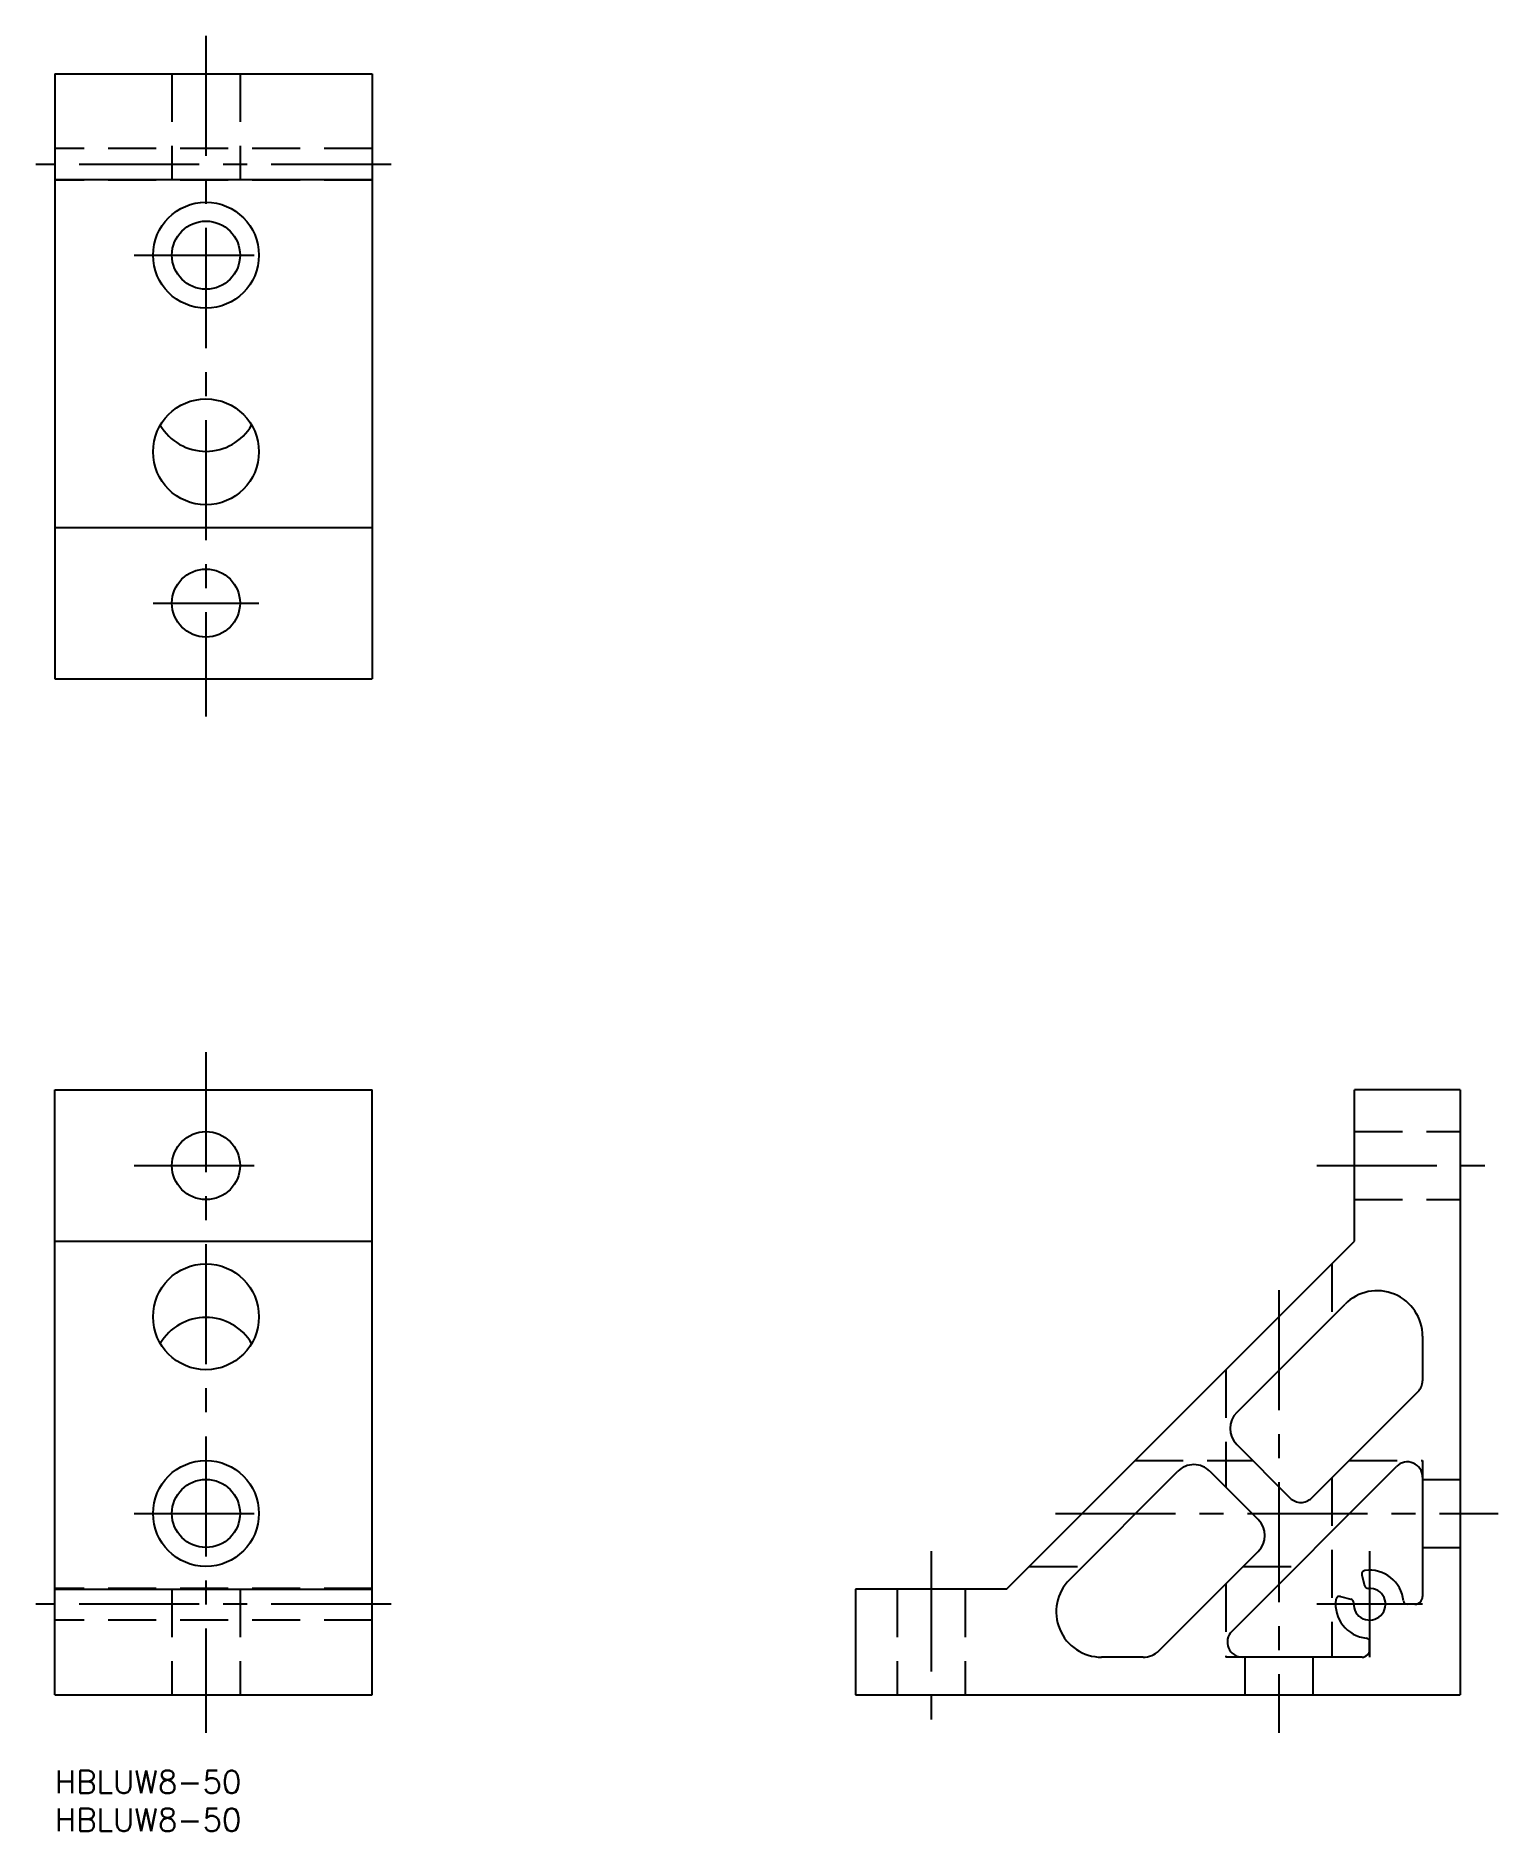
# Model space of a CAD drawing. Extents: x -2 to 191, y -8 to 229.
import ezdxf

# ---------------------------------------------------------------- set-up
doc = ezdxf.new("R2010")
doc.units = 0
doc.header["$LTSCALE"] = 0.5
doc.linetypes.add('CENTER', pattern=[50.8, 31.75, -6.35, 6.35, -6.35])
doc.linetypes.add('DASHED', pattern=[19.05, 12.7, -6.35])
for name, color, linetype in [('MSM_CENTER', 1, 'CENTER'), ('MSM_CONTINUOUS', 7, 'CONTINUOUS'), ('MSM_DASHED', 4, 'DASHED'), ('MSM_PART_NUMBER', 7, 'CONTINUOUS')]:
    doc.layers.add(name, color=color, linetype=linetype)
doc.styles.get("Standard").update_dxf_attribs({"font": 'txt.shx', "height": 3, "bigfont": 'bigfont.shx'})

msp = doc.modelspace()

# ---------------------------------------------------------------- linework, layer by layer
at = {"layer": 'MSM_CENTER'}
for p, q in [((20, 229.39), (20, 139.39)), ((44.5, 212.39), (-2.5, 212.39)), ((10.5, 200.39), (29.5, 200.39)), ((13, 154.39), (27, 154.39)), ((20, 95), (20, 5)), ((10.5, 80), (29.5, 80)), ((166.92, 80), (190.92, 80)), ((161.92, 63.54), (161.92, 5)), ((10.5, 34), (29.5, 34)), ((132.38, 34), (190.92, 34)), ((115.92, 29), (115.92, 5)), ((173.92, 29), (173.92, 15)), ((44.5, 22), (-2.5, 22)), ((180.92, 22), (166.92, 22))]:
    msp.add_line(p, q, dxfattribs=at)
at = {"layer": 'MSM_CONTINUOUS'}
for p, q in [((0, 224.39), (0, 144.39)), ((0, 224.39), (42, 224.39)), ((42, 224.39), (42, 144.39)), ((0, 210.39), (42, 210.39)), ((0, 164.38), (42, 164.38)), ((0, 144.39), (42, 144.39)), ((0, 90), (42, 90)), ((0, 10), (0, 90)), ((42, 10), (42, 90)), ((171.92, 70.01), (171.92, 90)), ((185.92, 90), (171.92, 90)), ((185.92, 90), (185.92, 10)), ((0, 70.01), (42, 70.01)), ((125.91, 24), (171.92, 70.01)), ((156.34, 47.36), (170.68, 61.69)), ((180.92, 57.45), (180.92, 51.55)), ((166.24, 36.04), (180.33, 50.14)), ((156.34, 43.11), (163.41, 36.04)), ((134.23, 25.24), (148.56, 39.58)), ((152.8, 39.58), (159.17, 33.21)), ((155.68, 18.41), (177.5, 40.24)), ((180.92, 38.82), (180.92, 23)), ((146.08, 15.88), (159.17, 28.97)), ((0, 24), (42, 24)), ((105.92, 24), (105.92, 10)), ((125.91, 24), (105.92, 24)), ((172.89, 25.83), (173.26, 24.46)), ((170.08, 23.03), (171.45, 22.66)), ((179.92, 22), (178.89, 22)), ((173.92, 16), (173.92, 17.03)), ((143.95, 15), (138.47, 15)), ((172.92, 15), (157.1, 15)), ((0, 10), (42, 10)), ((105.92, 10), (185.92, 10))]:
    msp.add_line(p, q, dxfattribs=at)
for centre, radius in [((20, 200.39), 7), ((20, 200.39), 4.5), ((20, 174.38), 7), ((20, 154.39), 4.5), ((20, 80), 4.5), ((20, 60.01), 7), ((20, 34), 7), ((20, 34), 4.5)]:
    msp.add_circle(centre, radius, dxfattribs=at)
for centre, radius, start, end in [((20, 181.45), 7, 210.3364, 329.6636), ((174.92, 57.45), 6, 0, 135), ((20, 52.93), 7, 30.3364, 149.6636), ((178.92, 51.55), 2, 315, 0), ((158.46, 45.24), 3, 135, 224.9997), ((150.68, 37.46), 3, 44.9997, 135), ((178.92, 38.82), 2, 0, 135), ((164.83, 37.46), 2, 224.9997, 315), ((157.05, 31.09), 3, 315, 44.9997), ((173.37, 25.96), 0.5, 97.8202, 195.0017), ((173.92, 22), 4.5, 5.7392, 97.8202), ((138.47, 21), 6, 135, 270), ((173.92, 22), 2.1, 176.0869, 93.9131), ((173.74, 24.59), 0.5, 195.0017, 273.9131), ((173.92, 22), 4.5, 172.181, 264.2608), ((169.96, 22.54), 0.5, 75.0017, 172.181), ((171.32, 22.18), 0.5, 356.0869, 75.0017), ((178.89, 22.5), 0.5, 185.7392, 270), ((179.92, 23), 1, 270, 0), ((157.1, 17), 2, 135, 270), ((173.42, 17.03), 0.5, 0, 84.2608), ((143.95, 18), 3, 270, 315), ((172.92, 16), 1, 270, 0)]:
    msp.add_arc(centre, radius, start, end, dxfattribs=at)
at = {"layer": 'MSM_DASHED'}
for p, q in [((15.5, 224.39), (15.5, 210.39)), ((24.5, 224.39), (24.5, 210.39)), ((42, 214.49), (0, 214.49)), ((42, 210.29), (0, 210.29)), ((171.92, 84.5), (185.92, 84.5)), ((171.92, 75.5), (185.92, 75.5)), ((168.92, 67.01), (168.92, 59.93)), ((154.92, 53.01), (154.92, 37.46)), ((142.91, 41), (158.45, 41)), ((171.2, 41), (180.92, 41)), ((180.92, 41), (180.92, 38.5)), ((168.92, 38.72), (168.92, 15)), ((180.92, 38.5), (185.92, 38.5)), ((180.92, 29.5), (185.92, 29.5)), ((128.91, 27), (135.98, 27)), ((157.2, 27), (164.27, 27)), ((42, 24.1), (0, 24.1)), ((15.5, 24), (15.5, 10)), ((24.5, 24), (24.5, 10)), ((111.42, 24), (111.42, 10)), ((120.42, 24), (120.42, 10)), ((154.92, 24.72), (154.92, 15)), ((42, 19.9), (0, 19.9)), ((157.42, 15), (154.92, 15)), ((157.42, 15), (157.42, 10)), ((166.42, 15), (166.42, 10))]:
    msp.add_line(p, q, dxfattribs=at)

# ---------------------------------------------------------------- texts
at = {"layer": 'MSM_PART_NUMBER'}
for p in [(0, -3), (0, -8)]:
    msp.add_text('HBLUW8-50', height=3, dxfattribs=at).set_placement(p)

doc.saveas('drawing.dxf')
